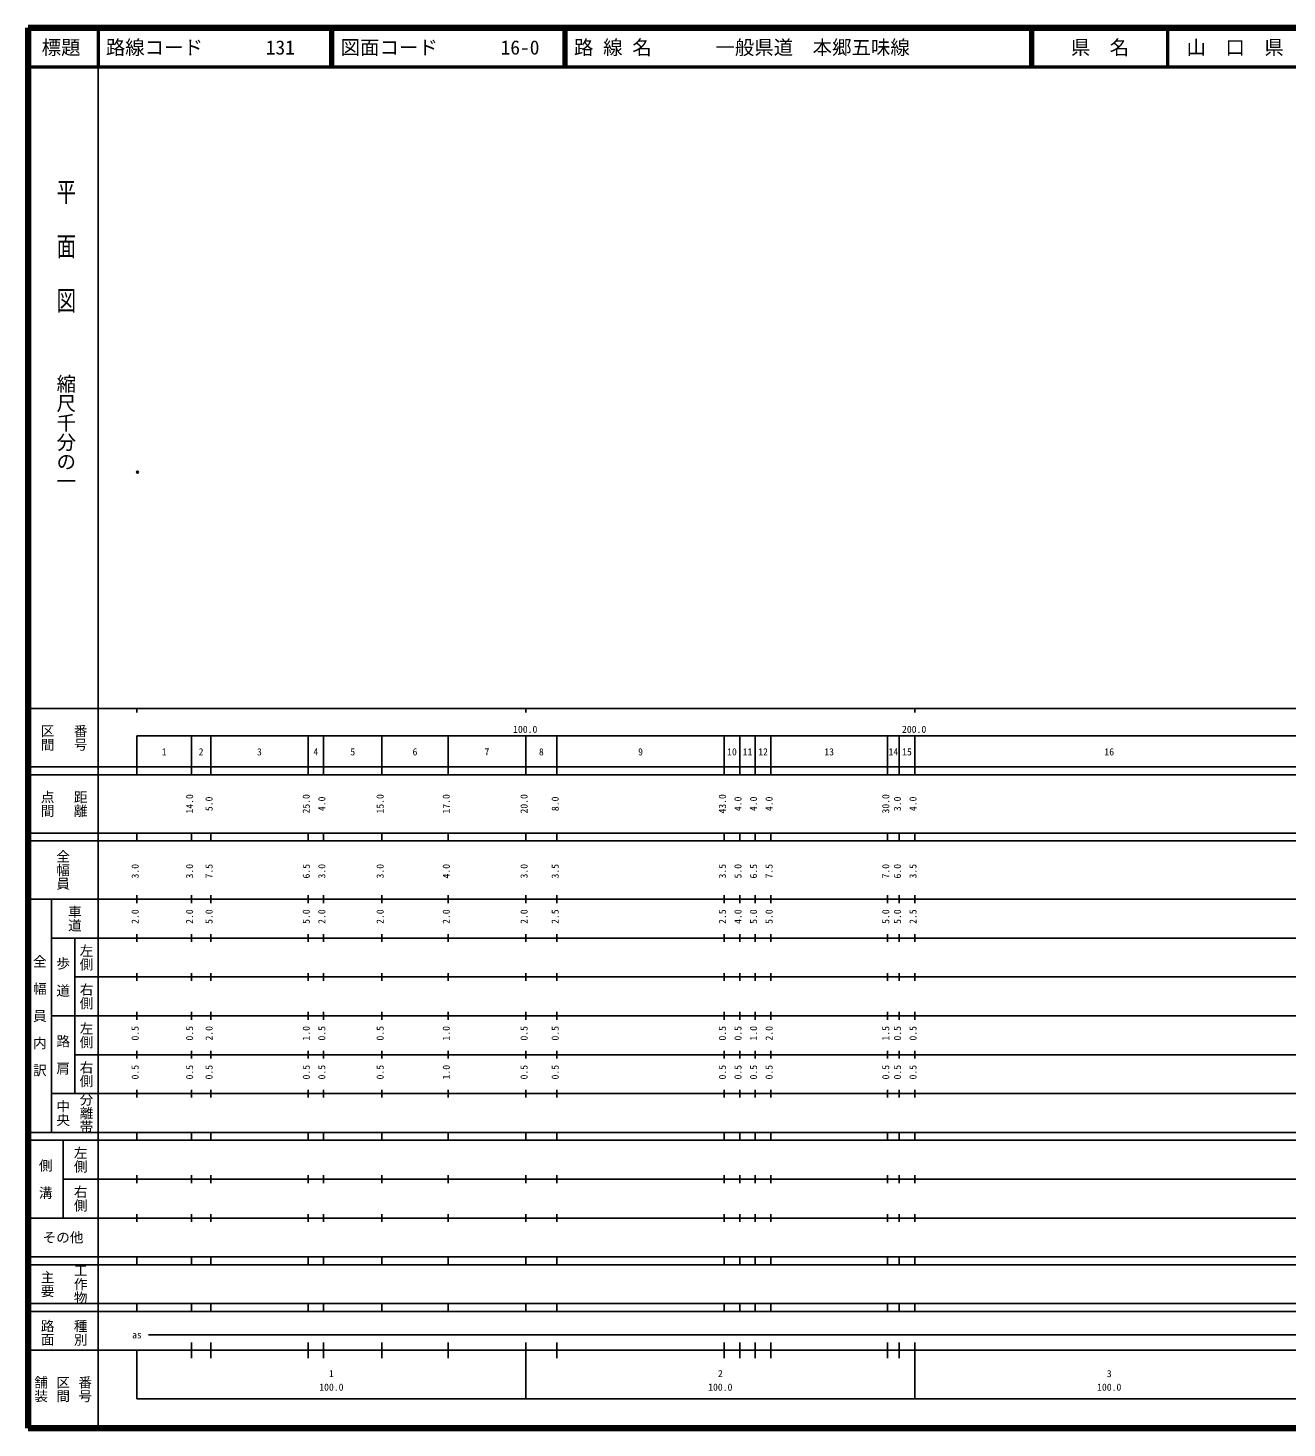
# Model space of a CAD drawing. Units: millimetres on the paper. Extents: x 40 to 680, y 20 to 380.
# Drawn here: x 40 to 363.7, y 20 to 380 of the extents above; entities that cross this region are included whole.
import ezdxf
from ezdxf.enums import TextEntityAlignment as Align

# ---------------------------------------------------------------- set-up
doc = ezdxf.new("R2010")
doc.units = ezdxf.units.MM
doc.header["$PDMODE"] = 32
doc.header["$PDSIZE"] = 0.5
doc.layers.add('M-OTRS', color=6, linetype='Continuous')
doc.layers.add('M-TTL-TXT', color=7, linetype='Continuous')
for name, color, linetype, lineweight in [('M-TTL', 2, 'Continuous', 140), ('M-TTL-BAND', 7, 'Continuous', 25), ('M-TTL-LINE', 7, 'Continuous', 50)]:
    doc.layers.add(name, color=color, linetype=linetype, lineweight=lineweight)
doc.styles.add('@ＭＳ ゴシック', font='')
doc.styles.add('ＭＳ ゴシック', font='')
doc.styles.get('@ＭＳ ゴシック').set_extended_font_data('@MS Gothic')
doc.styles.get('ＭＳ ゴシック').set_extended_font_data('MS Gothic')

msp = doc.modelspace()

# ---------------------------------------------------------------- linework, layer by layer
at = {"layer": 'M-OTRS'}
msp.add_point((68.162, 265.799), dxfattribs=at)
at = {"layer": 'M-TTL'}
for p, q in [((40, 380), (40, 20)), ((680, 380), (40, 380)), ((40, 20), (680, 20))]:
    msp.add_line(p, q, dxfattribs=at)
at = {"layer": 'M-TTL-BAND'}
for p, q in [((58, 370), (58, 20)), ((40, 205), (579, 205)), ((68, 205), (68, 204)), ((168, 205), (168, 204)), ((268, 205), (268, 204)), ((68, 198), (579, 198)), ((68, 198), (68, 188)), ((82, 188), (82, 198)), ((87, 188), (87, 198)), ((112, 188), (112, 198)), ((116, 188), (116, 198)), ((131, 188), (131, 198)), ((148, 188), (148, 198)), ((168, 188), (168, 198)), ((176, 188), (176, 198)), ((219, 188), (219, 198)), ((223, 188), (223, 198)), ((227, 188), (227, 198)), ((231, 188), (231, 198)), ((261, 188), (261, 198)), ((264, 188), (264, 198)), ((268, 188), (268, 198)), ((40, 190), (579, 190)), ((40, 188), (579, 188)), ((40, 173), (579, 173)), ((68, 171), (68, 173)), ((82, 171), (82, 173)), ((87, 171), (87, 173)), ((112, 171), (112, 173)), ((116, 171), (116, 173)), ((131, 171), (131, 173)), ((148, 171), (148, 173)), ((168, 171), (168, 173)), ((176, 171), (176, 173)), ((219, 171), (219, 173)), ((223, 171), (223, 173)), ((227, 171), (227, 173)), ((231, 171), (231, 173)), ((261, 171), (261, 173)), ((264, 171), (264, 173)), ((268, 171), (268, 173)), ((40, 171), (579, 171)), ((40, 156), (579, 156)), ((46, 96), (46, 156)), ((68, 155), (68, 157)), ((82, 155), (82, 157)), ((87, 155), (87, 157)), ((112, 155), (112, 157)), ((116, 155), (116, 157)), ((131, 155), (131, 157)), ((148, 155), (148, 157)), ((168, 155), (168, 157)), ((176, 155), (176, 157)), ((219, 155), (219, 157)), ((223, 155), (223, 157)), ((227, 155), (227, 157)), ((231, 155), (231, 157)), ((261, 155), (261, 157)), ((264, 155), (264, 157)), ((268, 155), (268, 157)), ((46, 146), (579, 146)), ((52, 146), (52, 106)), ((68, 145), (68, 147)), ((82, 145), (82, 147)), ((87, 145), (87, 147)), ((112, 145), (112, 147)), ((116, 145), (116, 147)), ((131, 145), (131, 147)), ((148, 145), (148, 147)), ((168, 145), (168, 147)), ((176, 145), (176, 147)), ((219, 145), (219, 147)), ((223, 145), (223, 147)), ((227, 145), (227, 147)), ((231, 145), (231, 147)), ((261, 145), (261, 147)), ((264, 145), (264, 147)), ((268, 145), (268, 147)), ((68, 135), (68, 137)), ((82, 135), (82, 137)), ((87, 135), (87, 137)), ((112, 135), (112, 137)), ((116, 135), (116, 137)), ((131, 135), (131, 137)), ((148, 135), (148, 137)), ((168, 135), (168, 137)), ((176, 135), (176, 137)), ((219, 135), (219, 137)), ((223, 135), (223, 137)), ((227, 135), (227, 137)), ((231, 135), (231, 137)), ((261, 135), (261, 137)), ((264, 135), (264, 137)), ((268, 135), (268, 137)), ((52, 136), (579, 136)), ((46, 126), (579, 126)), ((68, 125), (68, 127)), ((82, 125), (82, 127)), ((87, 125), (87, 127)), ((112, 125), (112, 127)), ((116, 125), (116, 127)), ((131, 125), (131, 127)), ((148, 125), (148, 127)), ((168, 125), (168, 127)), ((176, 125), (176, 127)), ((219, 125), (219, 127)), ((223, 125), (223, 127)), ((227, 125), (227, 127)), ((231, 125), (231, 127)), ((261, 125), (261, 127)), ((264, 125), (264, 127)), ((268, 125), (268, 127)), ((52, 116), (579, 116)), ((68, 115), (68, 117)), ((82, 115), (82, 117)), ((87, 115), (87, 117)), ((112, 115), (112, 117)), ((116, 115), (116, 117)), ((131, 115), (131, 117)), ((148, 115), (148, 117)), ((168, 115), (168, 117)), ((176, 115), (176, 117)), ((219, 115), (219, 117)), ((223, 115), (223, 117)), ((227, 115), (227, 117)), ((231, 115), (231, 117)), ((261, 115), (261, 117)), ((264, 115), (264, 117)), ((268, 115), (268, 117)), ((46, 106), (579, 106)), ((68, 105), (68, 107)), ((82, 105), (82, 107)), ((87, 105), (87, 107)), ((112, 105), (112, 107)), ((116, 105), (116, 107)), ((131, 105), (131, 107)), ((148, 105), (148, 107)), ((168, 105), (168, 107)), ((176, 105), (176, 107)), ((219, 105), (219, 107)), ((223, 105), (223, 107)), ((227, 105), (227, 107)), ((231, 105), (231, 107)), ((261, 105), (261, 107)), ((264, 105), (264, 107)), ((268, 105), (268, 107)), ((40, 96), (579, 96)), ((40, 94), (579, 94)), ((49, 94), (49, 74)), ((68, 94), (68, 96)), ((82, 94), (82, 96)), ((87, 94), (87, 96)), ((112, 94), (112, 96)), ((116, 94), (116, 96)), ((131, 94), (131, 96)), ((148, 94), (148, 96)), ((168, 94), (168, 96)), ((176, 94), (176, 96)), ((219, 94), (219, 96)), ((223, 94), (223, 96)), ((227, 94), (227, 96)), ((231, 94), (231, 96)), ((261, 94), (261, 96)), ((264, 94), (264, 96)), ((268, 94), (268, 96)), ((49, 84), (579, 84)), ((68, 83), (68, 85)), ((82, 83), (82, 85)), ((87, 83), (87, 85)), ((112, 83), (112, 85)), ((116, 83), (116, 85)), ((131, 83), (131, 85)), ((148, 83), (148, 85)), ((168, 83), (168, 85)), ((176, 83), (176, 85)), ((219, 83), (219, 85)), ((223, 83), (223, 85)), ((227, 83), (227, 85)), ((231, 83), (231, 85)), ((261, 83), (261, 85)), ((264, 83), (264, 85)), ((268, 83), (268, 85)), ((40, 74), (579, 74)), ((68, 73), (68, 75)), ((82, 73), (82, 75)), ((87, 73), (87, 75)), ((112, 73), (112, 75)), ((116, 73), (116, 75)), ((131, 73), (131, 75)), ((148, 73), (148, 75)), ((168, 73), (168, 75)), ((176, 73), (176, 75)), ((219, 73), (219, 75)), ((223, 73), (223, 75)), ((227, 73), (227, 75)), ((231, 73), (231, 75)), ((261, 73), (261, 75)), ((264, 73), (264, 75)), ((268, 73), (268, 75)), ((40, 64), (579, 64)), ((40, 62), (579, 62)), ((68, 62), (68, 64)), ((82, 62), (82, 64)), ((87, 62), (87, 64)), ((112, 62), (112, 64)), ((116, 62), (116, 64)), ((131, 62), (131, 64)), ((148, 62), (148, 64)), ((168, 62), (168, 64)), ((176, 62), (176, 64)), ((219, 62), (219, 64)), ((223, 62), (223, 64)), ((227, 62), (227, 64)), ((231, 62), (231, 64)), ((261, 62), (261, 64)), ((264, 62), (264, 64)), ((268, 62), (268, 64)), ((40, 52), (579, 52)), ((68, 50), (68, 52)), ((82, 50), (82, 52)), ((87, 50), (87, 52)), ((112, 50), (112, 52)), ((116, 50), (116, 52)), ((131, 50), (131, 52)), ((148, 50), (148, 52)), ((168, 50), (168, 52)), ((176, 50), (176, 52)), ((219, 50), (219, 52)), ((223, 50), (223, 52)), ((227, 50), (227, 52)), ((231, 50), (231, 52)), ((261, 50), (261, 52)), ((264, 50), (264, 52)), ((268, 50), (268, 52)), ((40, 50), (579, 50)), ((71, 44), (565, 44)), ((40, 40), (579, 40)), ((68, 40), (68, 27.5)), ((82, 38), (82, 42)), ((87, 38), (87, 42)), ((112, 38), (112, 42)), ((116, 38), (116, 42)), ((131, 38), (131, 42)), ((148, 38), (148, 42)), ((168, 27.5), (168, 42)), ((176, 38), (176, 42)), ((219, 38), (219, 42)), ((223, 38), (223, 42)), ((227, 38), (227, 42)), ((231, 38), (231, 42)), ((261, 38), (261, 42)), ((264, 38), (264, 42)), ((268, 27.5), (268, 42)), ((68, 27.5), (579, 27.5))]:
    msp.add_line(p, q, dxfattribs=at)
at = {"layer": 'M-TTL-LINE'}
for p, q in [((58, 380), (58, 370)), ((117.75, 380), (117.75, 370)), ((118.25, 380), (118.25, 370)), ((177.75, 380), (177.75, 370)), ((178.25, 380), (178.25, 370)), ((297.75, 380), (297.75, 370)), ((298.25, 380), (298.25, 370)), ((333, 380), (333, 370)), ((40, 370), (680, 370))]:
    msp.add_line(p, q, dxfattribs=at)

# ---------------------------------------------------------------- texts
at = {"layer": 'M-TTL-BAND', "style": '@ＭＳ ゴシック', "width": 1.4}
msp.add_text('平  面  図', height=3.666, rotation=270, dxfattribs=at).set_placement((49.777, 306.475), align=Align.MIDDLE_RIGHT)
at = {"layer": 'M-TTL-BAND', "style": '@ＭＳ ゴシック'}
msp.add_text('縮尺千分の一', height=3.666, rotation=270, dxfattribs=at).set_placement((49.777, 261.03), align=Align.MIDDLE_RIGHT)
for s, p in [('区間', (45, 197.5)), ('番号', (53.5, 197.5)), ('点間', (45, 180.5)), ('距離', (53.5, 180.5)), ('全幅員', (49, 163.5)), ('車道', (52, 151)), ('左側', (55, 141)), ('全\u3000幅\u3000員\u3000内\u3000訳', (43, 126)), ('歩\u3000道', (49, 136)), ('右側', (55, 131)), ('左側', (55, 121)), ('路\u3000肩', (49, 116)), ('右側', (55, 111)), ('分離帯', (55, 101)), ('中央', (49, 101)), ('左側', (53.5, 89)), ('側\u3000溝', (44.5, 84)), ('右側', (53.5, 79)), ('工作物', (53.5, 57)), ('主要', (45, 57)), ('路面', (45, 44.5)), ('種別', (53.5, 44.5)), ('舗装', (43.333, 30)), ('区間', (49, 30)), ('番号', (54.667, 30))]:
    msp.add_text(s, height=2.566, rotation=270, dxfattribs=at).set_placement(p, align=Align.MIDDLE_CENTER)
at = {"layer": 'M-TTL-BAND', "style": 'ＭＳ ゴシック'}
for s, p in [('100.0', (167.844, 198.195)), ('200.0', (267.844, 198.195)), ('1', (75, 192.405)), ('2', (84.5, 192.405)), ('3', (99.5, 192.405)), ('4', (114, 192.405)), ('5', (123.5, 192.405)), ('6', (139.5, 192.405)), ('7', (158, 192.405)), ('8', (172, 192.405)), ('9', (197.5, 192.405)), ('10', (221, 192.405)), ('11', (225, 192.405)), ('12', (229, 192.405)), ('13', (246, 192.405)), ('14', (262.5, 192.405)), ('15', (266, 192.405)), ('16', (318, 192.405)), ('as', (68, 42.5)), ('1', (118, 32.523)), ('2', (218, 32.523)), ('3', (318, 32.523)), ('100.0', (118, 29.033)), ('100.0', (218, 29.033)), ('100.0', (318, 29.033))]:
    msp.add_text(s, height=1.833, dxfattribs=at).set_placement(p, align=Align.BOTTOM_CENTER)
for s, p in [('14.0', (83, 180.5)), ('5.0', (88, 180.5)), ('25.0', (113, 180.5)), ('4.0', (117, 180.5)), ('15.0', (132, 180.5)), ('17.0', (149, 180.5)), ('20.0', (169, 180.5)), ('8.0', (177, 180.5)), ('43.0', (220, 180.5)), ('4.0', (224, 180.5)), ('4.0', (228, 180.5)), ('4.0', (232, 180.5)), ('30.0', (262, 180.5)), ('3.0', (265, 180.5)), ('4.0', (269, 180.5)), ('3.0', (69, 163.174)), ('3.0', (83, 163.174)), ('7.5', (88, 163.174)), ('6.5', (113, 163.174)), ('3.0', (117, 163.174)), ('3.0', (132, 163.174)), ('4.0', (149, 163.174)), ('3.0', (169, 163.174)), ('3.5', (177, 163.174)), ('3.5', (220, 163.174)), ('5.0', (224, 163.174)), ('6.5', (228, 163.174)), ('7.5', (232, 163.174)), ('7.0', (262, 163.174)), ('6.0', (265, 163.174)), ('3.5', (269, 163.174)), ('2.0', (69, 151.5)), ('2.0', (83, 151.5)), ('5.0', (88, 151.5)), ('5.0', (113, 151.5)), ('2.0', (117, 151.5)), ('2.0', (132, 151.5)), ('2.0', (149, 151.5)), ('2.0', (169, 151.5)), ('2.5', (177, 151.5)), ('2.5', (220, 151.5)), ('4.0', (224, 151.5)), ('5.0', (228, 151.5)), ('5.0', (232, 151.5)), ('5.0', (262, 151.5)), ('5.0', (265, 151.5)), ('2.5', (269, 151.5)), ('0.5', (69, 121.5)), ('0.5', (83, 121.5)), ('2.0', (88, 121.5)), ('1.0', (113, 121.5)), ('0.5', (117, 121.5)), ('0.5', (132, 121.5)), ('1.0', (149, 121.5)), ('0.5', (169, 121.5)), ('0.5', (177, 121.5)), ('0.5', (220, 121.5)), ('0.5', (224, 121.5)), ('1.0', (228, 121.5)), ('2.0', (232, 121.5)), ('1.5', (262, 121.5)), ('0.5', (265, 121.5)), ('0.5', (269, 121.5)), ('0.5', (69, 111.5)), ('0.5', (83, 111.5)), ('0.5', (88, 111.5)), ('0.5', (113, 111.5)), ('0.5', (117, 111.5)), ('0.5', (132, 111.5)), ('1.0', (149, 111.5)), ('0.5', (169, 111.5)), ('0.5', (177, 111.5)), ('0.5', (220, 111.5)), ('0.5', (224, 111.5)), ('0.5', (228, 111.5)), ('0.5', (232, 111.5)), ('0.5', (262, 111.5)), ('0.5', (265, 111.5)), ('0.5', (269, 111.5))]:
    msp.add_text(s, height=1.833, rotation=90, dxfattribs=at).set_placement(p, align=Align.BOTTOM_CENTER)
msp.add_text('その他', height=2.566, dxfattribs=at).set_placement((49, 69), align=Align.MIDDLE_CENTER)
at = {"layer": 'M-TTL-TXT', "style": 'ＭＳ ゴシック'}
for s, p in [('標題', (48.5, 375)), ('県\u3000名', (315.625, 375)), ('山\u3000口\u3000県', (350.375, 375))]:
    msp.add_text(s, height=3.666, dxfattribs=at).set_placement(p, align=Align.MIDDLE_CENTER)
for s, p in [('路線コード', (60, 375)), ('131', (101.142, 375)), ('図面コード', (120.38, 375)), ('16-0', (161.521, 375)), ('路 線 名', (180.38, 375)), ('一般県道\u3000本郷五味線', (216.734, 375))]:
    msp.add_text(s, height=3.666, dxfattribs=at).set_placement(p, align=Align.MIDDLE_LEFT)

doc.saveas('drawing.dxf')
